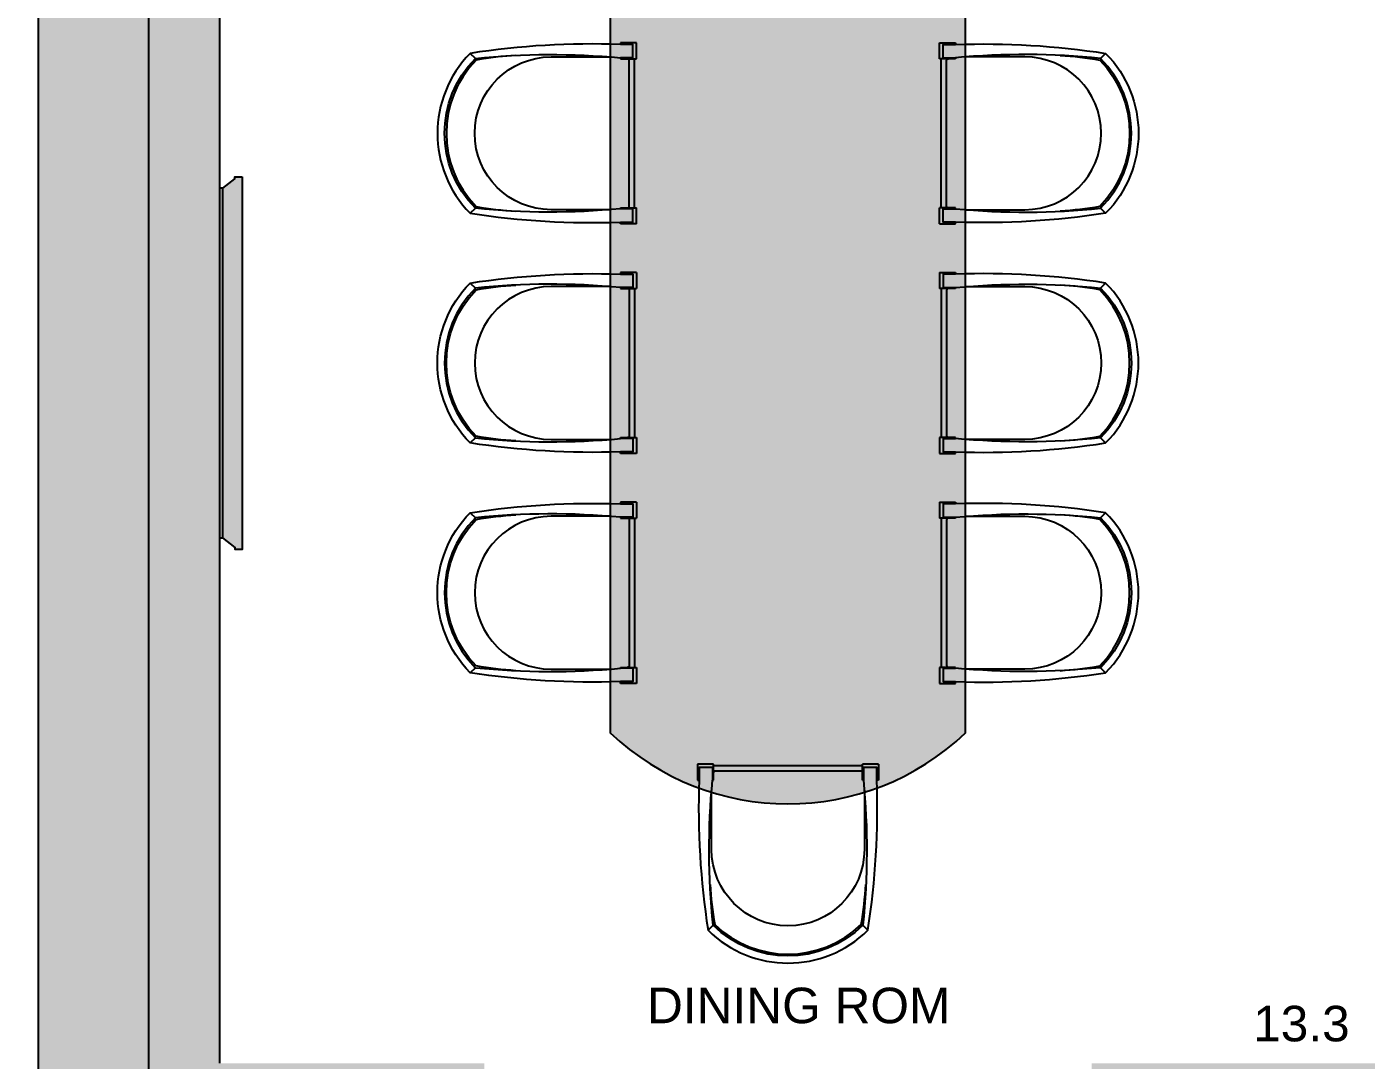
# Model space of a CAD drawing. Header units: millimetres. Extents: x 11159 to 50121, y 18346 to 37577.
# Drawn here: x 13093 to 16863, y 30825 to 33732 of the extents above; entities that cross this region are included whole.
import ezdxf

# ---------------------------------------------------------------- set-up
doc = ezdxf.new("R2010")
doc.units = ezdxf.units.MM
for name, color, linetype in [('area', 1, 'Continuous'), ('axis', 40, 'Continuous'), ('dim', 7, 'Continuous'), ('furnhatch', 254, 'Continuous'), ('furniture', 34, 'Continuous'), ('HATCH', 8, 'Continuous'), ('wall', 5, 'Continuous')]:
    doc.layers.add(name, color=color, linetype=linetype)
doc.styles.add('KOTE', font='romrust.shx', dxfattribs={"width": 0.8})
doc.styles.get("Standard").update_dxf_attribs({"font": 'arial.ttf'})
doc.dimstyles.new('ayala 50', dxfattribs={"dimscale": 50, "dimtxt": 2.5, "dimasz": 1, "dimexe": 1, "dimexo": 2, "dimgap": 1, "dimtad": 1, "dimdec": 0, "dimzin": 9, "dimdsep": 46, "dimtxsty": 'KOTE', "dimblk": 'ARCHTICK', "dimcen": 0, "dimdle": 1, "dimclrd": 4, "dimclre": 4, "dimclrt": 3, "dimadec": 0, "dimazin": 0, "dimtfac": 0.666667, "dimtdec": 0, "dimtix": 1, "dimtmove": 2, "dimatfit": 0, "dimfxl": 1, "dimtvp": 1, "dimtolj": 1, "dimarcsym": 0})

# ---------------------------------------------------------------- blocks, each defined once
blk = doc.blocks.new('desk chair (pl)')
at = {"color": 0}
for p, q in [((-225, -92.5), (-210.9, -106.7)), ((210.9, -106.7), (225, -92.5)), ((-255, -515), (-250, -515)), ((-255, -560), (-255, -515)), ((-212.5, -515), (-210, -515)), ((-210, -515), (-210, -560)), ((210, -515), (210, -560)), ((212.5, -515), (210, -515)), ((212.5, -550), (212.5, -515)), ((255, -515), (250, -515)), ((255, -560), (255, -515)), ((-255, -560), (-210, -560)), ((-210, -555), (210, -555)), ((210, -560), (255, -560))]:
    blk.add_line(p, q, dxfattribs=at)
for points in [[(212.5, -550), (250, -550), (250, -515, 0.04725), (225, -92.5, 0.410928), (-225, -92.5, 0.04725), (-250, -515), (-250, -550), (-212.5, -550), (-212.5, -515, -0.048981), (-210.9, -106.7, -0.410928), (210.9, -106.7, -0.048981), (212.5, -515)], [(219.4, -220.7, 0.025809), (206.1, -109, 0.407387), (-206.1, -109, 0.025809), (-219.4, -220.7)], [(-215, -486.4), (-215, -320, -1), (215, -320), (215, -486.4)], [(-210, -535, 0.414214), (-205, -540), (205, -540, 0.414214), (210, -535)]]:
    blk.add_lwpolyline(points, format="xyb", dxfattribs=at)
blk = doc.blocks.new('_ArchTick')
at = {"color": 0, "linetype": 'ByBlock', "const_width": 0.15}
blk.add_lwpolyline([(-0.5, -0.5), (0.5, 0.5)], dxfattribs=at)
blk = doc.blocks.new('*D49')
at = {"layer": 'Defpoints', "color": 0, "transparency": 16777216}
for p in [(13125.1, 34956.4), (12125.1, 23556.4), (13125.1, 23556.4)]:
    blk.add_point(p, dxfattribs=at)
at = {"layer": 'dim', "color": 4, "lineweight": -2, "transparency": 16777216}
for p, q in [((12125.1, 35056.4), (12125.1, 23456.4)), ((13025.1, 34956.4), (12025.1, 34956.4)), ((13025.1, 23556.4), (12025.1, 23556.4))]:
    blk.add_line(p, q, dxfattribs=at)
at = {"layer": 'dim', "color": 4, "lineweight": -2, "transparency": 16777216, "xscale": 100, "yscale": 100, "zscale": 100}
for p, rotation in [((12125.1, 34956.4), 90), ((12125.1, 23556.4), 270)]:
    blk.add_blockref('_ArchTick', p, dxfattribs=dict(at, rotation=rotation))
at = {"layer": 'dim', "color": 3, "transparency": 16777216, "insert": (12005.1, 29256.4), "char_height": 200, "attachment_point": 5, "rotation": 90, "style": 'KOTE'}
blk.add_mtext('\\A1;11400', dxfattribs=at)

msp = doc.modelspace()

# ---------------------------------------------------------------- hatches: boundary and pattern name
at = {"layer": 'furnhatch'}
h = msp.add_hatch(color=254, dxfattribs=at)
h.paths.add_polyline_path([(13699, 32262), (13679, 32262), (13679, 32267), (13644, 32294.1), (13644, 33278.7), (13678.3, 33305), (13678.3, 33310), (13699, 33310)])
h.paths.add_polyline_path([(13644, 32294.1), (13635.1, 32294.1), (13635.1, 33278.7), (13644, 33278.7)])
at = {"layer": 'furniture'}
h = msp.add_hatch(color=254, dxfattribs=at)
edge = h.paths.add_edge_path()
edge.add_line((14735.1, 33826.9), (14735.1, 31745.9))
edge.add_arc((15235.1, 32270.9), 725, 226.3972, 313.6028)
edge.add_line((15735.1, 31745.9), (15735.1, 33826.9))
edge.add_arc((15235.1, 33301.9), 725, 46.3972, 133.6028)
at = {"layer": 'HATCH', "true_color": 0x2b2b2b}
h = msp.add_hatch(color=250, dxfattribs=at)
h.dxf.hatch_style = 1
h.paths.add_polyline_path([(28745.1, 35266.4), (23290.1, 35266.4), (23290.1, 34756.4), (24035.1, 34756.4), (24035.1, 33047.5), (23905.1, 33047.5), (23905.1, 32525.3), (24035.1, 32525.3), (24035.1, 30816.4), (20510.1, 30816.4), (20510.1, 29176.4), (20835.1, 29176.4), (20835.1, 29296.4), (20760.1, 29296.4), (20760.1, 30696.4), (21640.1, 30696.4), (21640.1, 29296.4), (21545.1, 29296.4), (21545.1, 29176.4), (21855.1, 29176.4), (21855.1, 29296.4), (21760.1, 29296.4), (21760.1, 30696.4), (23235.1, 30696.4), (23235.1, 30296.4), (24035.1, 30296.4), (24035.1, 29296.4), (22565.1, 29296.4), (22565.1, 29176.4), (23290.1, 29176.4), (23290.1, 28981.4), (23410.1, 28981.4), (23410.1, 29176.4), (24425.1, 29176.4), (24425.1, 28981.4), (24545.1, 28981.4), (24545.1, 34756.4), (28235.1, 34756.4), (28235.1, 26756.4), (27990.1, 26756.4), (27990.1, 26246.4), (28745.1, 26246.4)])
h.paths.add_polyline_path([(24035.1, 30416.4), (23355.1, 30416.4), (23355.1, 30696.4), (24035.1, 30696.4)], flags=16)
h.paths.add_polyline_path([(24790.1, 26756.4), (24545.1, 26756.4), (24545.1, 28171.4), (24425.1, 28171.4), (24425.1, 27976.4), (23410.1, 27976.4), (23410.1, 28171.4), (23290.1, 28171.4), (23290.1, 27976.4), (22565.1, 27976.4), (22565.1, 27856.4), (24035.1, 27856.4), (24035.1, 24356.4), (23500.1, 24356.4), (23500.1, 23846.4), (24545.1, 23846.4), (24545.1, 26246.4), (24790.1, 26246.4)])
h.paths.add_polyline_path([(21990.1, 24356.4), (21230.1, 24356.4), (21230.1, 27856.4), (21855.1, 27856.4), (21855.1, 27976.4), (20510.1, 27976.4), (20510.1, 27856.4), (21110.1, 27856.4), (21110.1, 24356.4), (20760.1, 24356.4), (20760.1, 24506.4), (20510.1, 24506.4), (20510.1, 23756.4), (20045.1, 23756.4), (20045.1, 23246.4), (20945.1, 23246.4), (20945.1, 23846.4), (21990.1, 23846.4)])
h.paths.add_polyline_path([(17625.1, 23756.4), (17160.1, 23756.4), (17160.1, 24551.3), (16910.1, 24551.3), (16910.1, 24356.4), (15680.1, 24356.4), (15680.1, 23846.4), (16725.1, 23846.4), (16725.1, 23246.4), (17625.1, 23246.4)])
h.paths.add_polyline_path([(14170.1, 24356.4), (13635.1, 24356.4), (13635.1, 27856.4), (16910.1, 27856.4), (16910.1, 26261.3), (17160.1, 26261.3), (17160.1, 30816.4), (17160.1, 31066.4), (16910.1, 31066.4), (16910.1, 30816.4), (16090.1, 30816.4), (16090.1, 30696.4), (16910.1, 30696.4), (16910.1, 27976.4), (13635.1, 27976.4), (13635.1, 28801.4), (13125.1, 28801.4), (13125.1, 23846.4), (14170.1, 23846.4)])
h.paths.add_polyline_path([(13635.1, 34756.4), (14380.1, 34756.4), (14380.1, 35266.4), (13125.1, 35266.4), (13125.1, 30311.4), (13635.1, 30311.4), (13635.1, 30696.4), (14380.1, 30696.4), (14380.1, 30816.4), (13635.1, 30816.4)])
h.paths.add_polyline_path([(17980.1, 35266.4), (16090.1, 35266.4), (16090.1, 34756.4), (16910.1, 34756.4), (16910.1, 34506.4), (17160.1, 34506.4), (17160.1, 34756.4), (17980.1, 34756.4)])
h.paths.add_polyline_path([(21580.1, 35266.4), (19690.1, 35266.4), (19690.1, 34756.4), (21580.1, 34756.4)])
h.paths.add_polyline_path([(20533, 36456.4), (20133, 36456.4), (20133, 36056.4), (20533, 36056.4)])
h.paths.add_polyline_path([(17537.2, 36456.4), (17137.2, 36456.4), (17137.2, 36056.4), (17537.2, 36056.4)])
h.paths.add_polyline_path([(20945.1, 21356.4), (20435.1, 21356.4), (20435.1, 20846.4), (20945.1, 20846.4)])
h.paths.add_polyline_path([(17235.1, 21356.4), (16725.1, 21356.4), (16725.1, 20846.4), (17235.1, 20846.4)])
h.paths.add_polyline_path([(19180.1, 30816.4), (17160.1, 30816.4), (17160.1, 30696.4), (19180.1, 30696.4)])

# ---------------------------------------------------------------- linework, layer by layer
at = {"layer": 'axis'}
msp.add_line((13435.1, 35956.4), (13435.1, 18746.4), dxfattribs=at)
at = {"layer": 'furniture', "color": 34}
msp.add_lwpolyline([(14735.1, 33826.9), (14735.1, 31745.9, 0.4), (15735.1, 31745.9), (15735.1, 33826.9, 0.4), (14735.1, 33826.9, 0.57735)], format="xyb", dxfattribs=at)
at = {"layer": 'furniture', "color": 34, "linetype": 'ByBlock'}
for points in [[(13699, 33310), (13699, 32262), (13679, 32262), (13679, 32267), (13644, 32294.1), (13644, 33278.7), (13678.3, 33305), (13678.3, 33310), (13699, 33310)], [(13644, 33278.7), (13635.1, 33278.7), (13635.1, 32294.1), (13644, 32294.1)]]:
    msp.add_lwpolyline(points, dxfattribs=at)
at = {"layer": 'wall', "color": 5}
for p, q in [((13125.1, 35266.4), (13125.1, 30311.4)), ((13635.1, 34756.4), (13635.1, 30816.4))]:
    msp.add_line(p, q, dxfattribs=at)

# ---------------------------------------------------------------- block references
at = {"layer": 'furniture', "color": 34}
for p, rotation in [((14248.5, 33432.7), 90), ((16221.7, 32786.4), 270), ((16221.7, 32140.1), 270), ((15235.1, 31098), 180)]:
    msp.add_blockref('desk chair (pl)', p, dxfattribs=dict(at, rotation=rotation))
at = {"layer": 'furniture', "color": 34, "xscale": -1}
for p, rotation in [((16221.7, 33432.7), 270), ((14248.5, 32786.4), 90), ((14248.5, 32140.1), 90)]:
    msp.add_blockref('desk chair (pl)', p, dxfattribs=dict(at, rotation=rotation))

# ---------------------------------------------------------------- texts
at = {"color": 3, "linetype": 'Continuous', "insert": (14838.5, 31028.8), "char_height": 100, "attachment_point": 1}
msp.add_mtext('DINING ROM', dxfattribs=at)
at = {"layer": 'area', "color": 250, "linetype": 'Continuous', "insert": (16544.3, 30977.8), "char_height": 100, "attachment_point": 1}
msp.add_mtext('13.3', dxfattribs=at)

# ---------------------------------------------------------------- dimensions: what is measured, and where the dimension line sits
at = {"layer": 'dim'}
dim = msp.add_linear_dim(base=(12125.1, 23556.4), p1=(13125.1, 34956.4), p2=(13125.1, 23556.4), angle=90, dimstyle='ayala 50', override={"dimscale": 1, "dimtxt": 200, "dimasz": 100, "dimexe": 100, "dimexo": 100, "dimgap": 20, "dimdle": 100}, dxfattribs=at)
dim.commit()
dim.dimension.update_dxf_attribs({"geometry": '*D49', "text_midpoint": (12005.1, 29256.4)})

doc.saveas('drawing.dxf')
